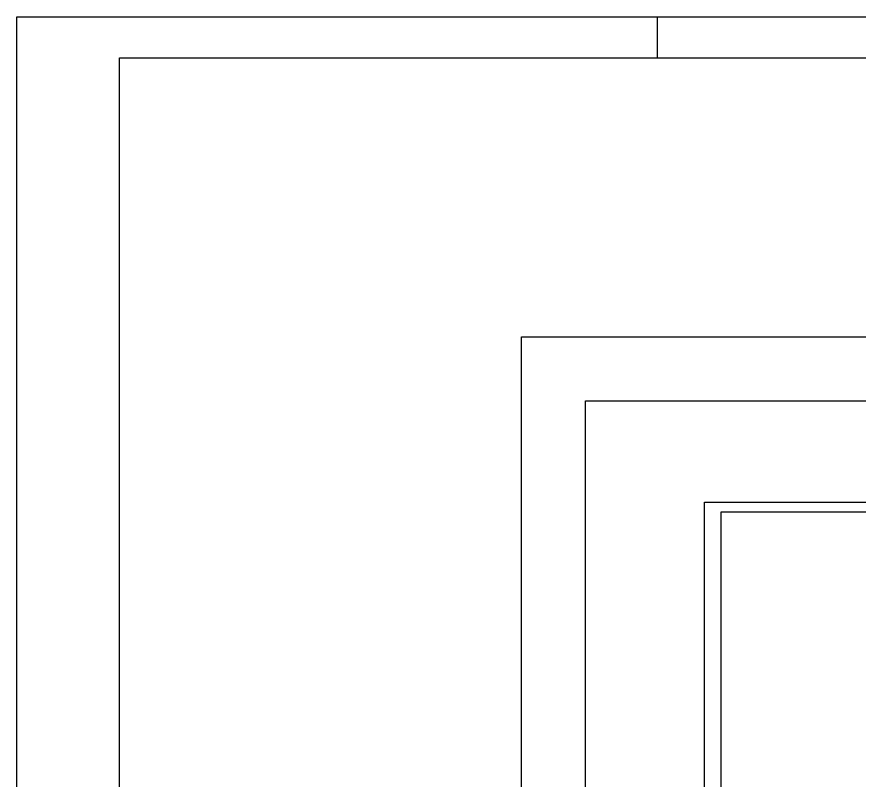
# Model space of a CAD drawing. Extents: x -873 to 2093, y -1229 to 202.
# Drawn here: x -873.5 to -668.4, y 7.7 to 193.5 of the extents above; entities that cross this region are included whole.
import ezdxf

# ---------------------------------------------------------------- set-up
doc = ezdxf.new("R2010")
doc.units = 0
doc.header["$MEASUREMENT"] = 0
for name, color, linetype in [('MARGEXT', 2, 'CONTINUOUS'), ('MARGINT', 6, 'CONTINUOUS'), ('PAREDE', 1, 'CONTINUOUS')]:
    doc.layers.add(name, color=color, linetype=linetype)

msp = doc.modelspace()

# ---------------------------------------------------------------- linework, layer by layer
at = {"layer": 'MARGEXT'}
for p, q in [((-873.5, -400.500001), (-873.5, 193.499999)), ((-873.5, 193.499999), (-32.5, 193.499999)), ((-717.5, 183.499999), (-717.5, 193.499999))]:
    msp.add_line(p, q, dxfattribs=at)
at = {"layer": 'MARGINT'}
for p, q in [((-848.5, -390.500001), (-848.5, 183.499999)), ((-848.5, 183.499999), (-42.5, 183.499999))]:
    msp.add_line(p, q, dxfattribs=at)
at = {"layer": 'PAREDE'}
for p, q in [((-750.606949, -228.387143), (-750.606949, 115.612857)), ((-735.006949, -212.787143), (-735.006949, 100.012857)), ((-702.006949, 73.012857), (-593.806949, 73.012857)), ((-702.006949, -172.387143), (-702.006949, 73.012857))]:
    msp.add_line(p, q, dxfattribs=at)
at = {"layer": 'PAREDE', "color": 2}
for p, q in [((-706.006949, 75.412857), (-593.806949, 75.412857)), ((-706.006949, -174.787143), (-706.006949, 75.412857))]:
    msp.add_line(p, q, dxfattribs=at)
at = {"layer": 'PAREDE'}
for points in [[(-750.606949, 115.612857), (-410.606949, 115.612857)], [(-735.006949, 100.012857), (-426.206949, 100.012857)]]:
    msp.add_lwpolyline(points, dxfattribs=at)

doc.saveas('drawing.dxf')
